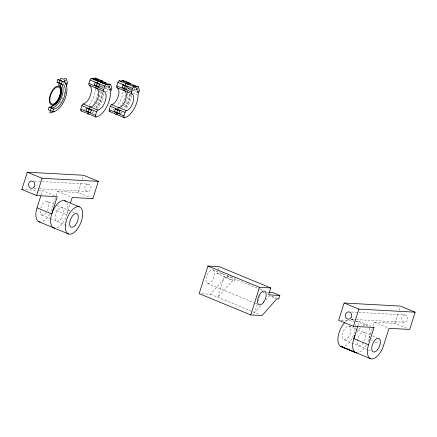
<?xml version="1.0" encoding="UTF-8"?>
<svg xmlns="http://www.w3.org/2000/svg" width="437" height="437" viewBox="0 0 437 437"><rect width="100%" height="100%" fill="white"/><g stroke="black" fill="none" stroke-linecap="round" stroke-linejoin="round"><path stroke-width="0.33" stroke-dasharray="2.19 1.64" d="M41.122 194.891L42.487 190.576L54.461 195.519M55.45 197.868L52.025 208.657A14.645 7.2 -67.6 0 1 50.534 212.437M56.133 195.71L57.498 191.395L78.141 192.526L90.109 197.469M69.838 205.035L66.763 214.742L54.789 209.798M78.141 192.526L81.561 181.737M82.243 179.585L83.27 176.346M232.987 277.069L224.378 276.599L217.014 273.557L218.205 269.793M218.407 269.165L218.806 267.908M224.378 276.599L217.812 297.307L232.664 280.565L234.543 280.663L235.636 277.216M201.834 293.795L210.443 294.265L225.301 277.522L227.174 277.621L228.272 274.174M257.284 304.212L254.645 312.521L260.501 305.922M258.3 301.017L260.124 295.265M357.919 325.718L359.29 321.403L372.182 326.729M372.248 328.695L368.828 339.483L369.746 339.86M373.274 325.461L374.301 322.222L394.939 323.353L406.913 328.296M394.939 323.353L398.364 312.564M399.047 310.407L400.074 307.173M265.904 299.837L269.503 295.778L275.643 298.313M34.649 181.186L41.428 181.557M42.105 181.595L88.225 184.114A3.66 3.141 -86.9 0 1 90.574 189.784A3.66 3.141 -86.9 0 1 85.144 189.401A3.66 3.141 -86.9 0 1 88.225 184.114M34.162 188.494L38.909 188.751M39.587 188.789L87.739 191.422M25.717 189.663L37.331 190.297M38.62 190.368L42.487 190.576M217.014 273.557L224.296 273.955M266.515 292.102L268.504 292.211M351.446 312.013L358.231 312.384M358.908 312.422L405.023 314.94A3.66 3.141 -86.9 0 1 407.377 320.611A3.66 3.141 -86.9 0 1 401.947 320.228A3.66 3.141 -86.9 0 1 405.023 314.94M350.966 319.321L355.713 319.578M356.39 319.616L404.542 322.249M341.231 320.414L354.128 321.119M355.423 321.19L359.29 321.403M134.012 88.826L135.235 89.334M133.788 88.919L135.628 89.683M127.773 87.897L131.455 89.416A2.748 1.349 -67.6 0 0 131.635 89.028M133.296 90.175L136.06 91.317M124.54 87.078L131.291 89.869M131.903 90.12L136.819 92.152M132.548 92.944L137.152 94.845M105.661 86.275L107.502 87.034M105.579 86.548L107.42 87.307M100.16 85.745L102.924 86.887M104.765 87.646L108.452 89.17M95.659 84.434L98.117 85.444M98.729 85.701L103.028 87.476M103.645 87.728L108.556 89.754M105.869 91.191L109.556 92.715M57.498 191.395L71.313 197.103M374.301 322.222L388.116 327.93M351.878 319.343L355.565 320.862M356.177 321.119L366.616 325.428M69.882 210.803L57.056 205.505M72.34 211.819L76.022 213.338M213.125 269.951A7.32 3.6 -67.6 0 1 211.721 281.335A7.32 3.6 -67.6 0 1 206.018 278.811A7.32 3.6 -67.6 0 1 213.125 269.951L259.665 289.168M260.294 289.431L263.44 290.725M349.234 326.166L357.215 329.46M357.827 329.711L370.188 334.813M40.767 208.039A7.32 3.6 -67.6 0 1 47.376 201.501L54.024 204.248M372.674 335.84L377.027 337.637M227.174 277.621L234.543 280.663M271.994 296.133L276.905 298.16M262.446 292.32L264.898 293.331M225.301 277.522L232.664 280.565M371.592 340.62L372.51 341.002M375.274 342.144L378.955 343.662M381.719 344.804L382.643 345.186M41.684 214.993L49.769 218.331M50.392 218.587L68.888 226.224M367.768 349.649L343.941 339.806M368.375 349.9L372.007 351.403M207.455 283.449L254.624 302.928M255.252 303.191L257.764 304.228M210.443 294.265L259.562 314.547M63.786 83.227A16.016 7.871 -67.6 0 1 64.07 83.899M64.419 92.191A16.016 7.871 -67.6 0 1 63.644 95.474M62.901 97.67A16.016 7.871 -67.6 0 1 59.776 103.826M351.179 319.196A14.645 7.2 -67.6 0 1 353.702 320.616M355.106 324.112A14.645 7.2 -67.6 0 1 352.189 337.998A14.645 7.2 -67.6 0 1 343.46 346.678M345.727 321.566A14.645 7.2 -67.6 0 1 347.41 320.283M362.42 326.204A14.645 7.2 -67.6 0 1 367.888 326.139M369.314 328.231A14.645 7.2 -67.6 0 1 367.528 342.843M366.457 344.957A14.645 7.2 -67.6 0 1 357.635 352.856M356.86 332.054A14.645 7.2 -67.6 0 1 360.328 327.772M66.85 202.664A14.645 7.2 -67.6 0 1 66.14 216.501A14.645 7.2 -67.6 0 1 57.11 227.715M49.654 214.13A14.645 7.2 -67.6 0 1 42.373 221.63M47.376 201.501A7.32 3.6 -67.6 0 1 47.201 210.978M46.054 212.753A7.32 3.6 -67.6 0 1 40.226 210.596M103.241 86.4A0.918 0.448 -67.6 0 1 102.482 87.236A0.918 0.448 -67.6 0 1 102.324 86.291M128.91 86.084A0.918 0.448 -67.6 0 1 129.008 85.772M130.587 89.061A0.918 0.448 -67.6 0 1 129.986 89.323A0.918 0.448 -67.6 0 1 129.909 88.52M102.968 92.289A17.393 8.549 -67.6 0 1 94.987 110.026M93.474 111.479A17.393 8.549 -67.6 0 1 91.939 112.626M130.554 94.299A16.475 8.095 -67.6 0 1 125.02 108.458M121.541 112.32A16.475 8.095 -67.6 0 1 120.104 113.396M130.914 90.814A3.66 1.797 -67.6 0 1 131.455 89.416M131.974 86.777A2.748 1.349 -67.6 0 1 132.012 87.455M100.089 91.131A12.356 6.074 -67.6 0 1 93.736 107.054M100.827 85.985A15.104 7.424 -67.6 0 1 101.318 87.302M101.739 91.491A15.104 7.424 -67.6 0 1 95.85 107.06M128.194 87.695A14.186 6.976 -67.6 0 1 129.112 90.164M129.286 94.299A14.186 6.976 -67.6 0 1 123.808 108.026M127.697 93.147A11.438 5.621 -67.6 0 1 121.808 107.895M103.859 93.693A15.104 7.424 -67.6 0 1 97.577 108.562M93.649 111.932A15.104 7.424 -67.6 0 1 92.786 112.342M99.789 87.149A12.356 6.074 -67.6 0 1 100.297 87.433M102.324 92.453A12.356 6.074 -67.6 0 1 96.124 107.797M99.532 90.546A15.104 7.424 -67.6 0 1 99.439 91.863M97.686 93.84A12.356 6.074 -67.6 0 1 93.168 104.323M129.926 94.441A11.438 5.621 -67.6 0 1 124.184 108.649M130.253 88.378A14.186 6.976 -67.6 0 1 131.024 89.946M131.466 95.523A14.186 6.976 -67.6 0 1 126.118 108.813M121.879 112.659A14.186 6.976 -67.6 0 1 120.295 113.298M125.435 94.578A11.438 5.621 -67.6 0 1 120.454 106.104M123.857 86.881A3.66 1.797 -67.6 0 1 124.01 86.537M123.103 91.874A16.475 8.095 -67.6 0 1 117.335 105.852M114.101 109.343A16.475 8.095 -67.6 0 1 112.97 110.195M121.546 83.025A0.918 0.448 -67.6 0 1 121.786 82.446M95.632 88.897A17.393 8.549 -67.6 0 1 88.902 105.497M85.373 109.026A17.393 8.549 -67.6 0 1 84.166 109.834M347.836 337.845A7.32 3.6 -67.6 0 0 349.567 326.308A7.32 3.6 -67.6 0 0 342.357 334.808A7.32 3.6 -67.6 0 0 347.836 337.845M362.573 343.93A7.32 3.6 -67.6 0 0 364.3 332.393A7.32 3.6 -67.6 0 0 357.095 340.893A7.32 3.6 -67.6 0 0 362.573 343.93M60.508 219.188A7.32 3.6 -67.6 0 0 62.234 207.651A7.32 3.6 -67.6 0 0 55.029 216.151A7.32 3.6 -67.6 0 0 60.508 219.188"/><path stroke-width="0.66" d="M40.778 195.973L37.014 207.837L51.752 213.917L57.225 196.661L36.582 195.536L21.85 189.45L27.323 172.194L83.614 175.27L98.347 181.355L92.873 198.611L72.236 197.48L70.526 202.877M49.086 107.174L48.261 109.763L52.686 111.588A16.016 7.871 -67.6 0 0 65.681 96.938A16.016 7.871 -67.6 0 0 62.262 81.386L57.842 79.561L57.023 82.151A13.274 6.522 -67.6 0 1 59.858 95.031A13.274 6.522 -67.6 0 1 49.086 107.174L53.505 108.999A13.274 6.522 -67.6 0 0 64.277 96.861A13.274 6.522 -67.6 0 0 61.442 83.975L62.262 81.386M52.686 111.588L53.505 108.999M36.582 195.536L42.061 178.28L98.347 181.355M80.801 109.152L81.905 105.667A1.83 0.901 -67.6 0 1 83.243 104.006A10.067 4.949 -67.6 0 0 90.585 94.867A10.067 4.949 -67.6 0 0 89.192 85.248A1.83 0.901 -67.6 0 1 88.94 83.5L90.044 80.015A1.83 0.901 -67.6 0 1 91.633 78.36L106.371 84.445A17.393 8.549 -67.6 0 1 107.387 84.893A3.66 1.797 -67.6 0 0 109.026 84.51A2.748 1.349 -67.6 0 1 110.627 84.707L111.648 87.411A2.748 1.349 -67.6 0 1 111.211 90.312A3.66 1.797 -67.6 0 0 110.474 93.092A17.393 8.549 -67.6 0 1 96.042 117.007L81.309 110.922A1.83 0.901 -67.6 0 1 80.801 109.152L95.539 115.237A1.83 0.901 -67.6 0 0 96.042 117.007M87.471 108.343A12.356 6.074 -67.6 0 1 86.887 108.36L86.062 110.949L90.486 112.773L91.306 110.184A12.356 6.074 -67.6 0 0 91.89 110.168M94.277 85.062L95.097 82.473L99.516 84.303L98.696 86.887L94.277 85.062A12.356 6.074 -67.6 0 1 94.829 85.144M95.539 115.237L96.643 111.752A1.83 0.901 -67.6 0 1 97.975 110.091A10.067 4.949 -67.6 0 0 105.317 100.947A10.067 4.949 -67.6 0 0 103.924 91.333A1.83 0.901 -67.6 0 1 103.673 89.585L104.776 86.1A1.83 0.901 -67.6 0 1 106.371 84.445M137.376 86.597L138.3 86.979L139.266 89.541A2.748 1.349 -67.6 0 1 138.824 92.458A3.66 1.797 -67.6 0 0 138.076 95.222A16.475 8.095 -67.6 0 1 124.469 117.673L109.736 111.588A1.83 0.901 -67.6 0 1 109.223 109.818L110.332 106.328A1.83 0.901 -67.6 0 1 111.648 104.672A9.155 4.501 -67.6 0 0 118.258 96.375A9.155 4.501 -67.6 0 0 117.05 87.657A1.83 0.901 -67.6 0 1 116.805 85.909L117.914 82.424A1.83 0.901 -67.6 0 1 119.509 80.769L120.317 81.118A3.66 1.797 -67.6 0 0 121.956 80.708A2.748 1.349 -67.6 0 1 123.562 80.894L123.627 81.053M119.574 113.434A14.186 6.976 -67.6 0 1 118.902 113.451L114.483 111.626L115.302 109.037A11.438 5.621 -67.6 0 0 115.843 109.021M127.08 89.361A11.438 5.621 -67.6 0 0 126.566 89.29L122.147 87.466L122.966 84.876A14.186 6.976 -67.6 0 1 123.605 84.964M118.902 113.451L119.722 110.861A11.438 5.621 -67.6 0 0 120.262 110.845M126.566 89.29L127.385 86.701A14.186 6.976 -67.6 0 1 128.025 86.794M124.469 117.673A1.83 0.901 -67.6 0 1 123.955 115.903L125.064 112.413A1.83 0.901 -67.6 0 1 126.386 110.758A9.155 4.501 -67.6 0 0 132.995 102.46A9.155 4.501 -67.6 0 0 131.783 93.742A1.83 0.901 -67.6 0 1 131.542 91.994L132.646 88.509A1.83 0.901 -67.6 0 1 134.246 86.854L135.055 87.203A3.66 1.797 -67.6 0 0 136.688 86.794A2.748 1.349 -67.6 0 1 138.3 86.979M279.844 295.467L268.586 294.855L270.776 287.95L219.205 266.652L207.946 266.04L199.185 293.648L250.756 314.946L262.014 315.563L276.872 298.815L278.746 298.919L279.844 295.467L272.475 292.424L269.165 292.244M250.756 314.946L259.518 287.333L270.776 287.95M344.127 303.016L338.653 320.277L353.386 326.363L374.028 327.488L368.549 344.744A14.645 7.2 -67.6 0 0 371.679 358.963A14.645 7.2 -67.6 0 0 383.56 345.563L389.034 328.307L409.677 329.438L415.15 312.182L400.418 306.097L344.127 303.016L358.859 309.101L415.15 312.182M353.386 326.363L358.859 309.101M357.581 326.794L353.817 338.659L368.549 344.744M21.85 189.45L23.139 189.521M341.292 346.628L356.286 352.785L340.631 346.344L370.385 358.657M123.13 80.375L130.499 83.418M126.326 82.036L128.167 82.795M130.013 83.554L130.931 83.937A2.748 1.349 -67.6 0 0 129.319 83.751A3.66 1.797 -67.6 0 1 127.686 84.161A16.475 8.095 -67.6 0 0 125.861 83.631L123.671 90.535A9.155 4.501 -67.6 0 1 125.627 99.418A9.155 4.501 -67.6 0 1 118.198 107.792L116.007 114.696A16.475 8.095 -67.6 0 0 117.302 114.592M132.772 84.696L133.695 85.078M134.618 85.455L136.459 86.22M121.956 80.708L136.688 86.794M119.509 80.769L135.055 87.203M117.914 82.424L132.646 88.509M122.966 84.876L127.385 86.701M116.805 85.909L131.542 91.994M95.463 78.103L102.826 81.145M96.812 79.004L98.653 79.763M100.494 80.523L102.34 81.282M104.181 82.047L106.022 82.806M108.786 83.948L110.627 84.707M117.05 87.657L131.783 93.742M91.633 78.36A17.393 8.549 -67.6 0 1 92.649 78.807A3.66 1.797 -67.6 0 0 94.294 78.425L109.026 84.51M92.649 78.807L107.387 84.893M90.044 80.015L104.776 86.1M88.94 83.5L103.673 89.585M89.192 85.248L103.924 91.333M111.648 104.672L126.386 110.758M57.023 82.151L61.442 83.975M110.332 106.328L125.064 112.413M115.302 109.037L119.722 110.861M109.223 109.818L123.955 115.903M83.243 104.006L97.975 110.091M81.905 105.667L96.643 111.752M86.887 108.36L91.306 110.184M91.956 198.229L92.873 198.611M27.323 172.194L42.061 178.28M373.105 327.105L374.028 327.488M64.55 200.687L79.283 206.772M207.946 266.04L259.518 287.333M68.696 234.057L38.849 221.745M95.889 78.622L96.02 78.96M57.842 79.561A16.016 7.871 -67.6 0 1 59.918 80.266M59.235 83.063A13.274 6.522 -67.6 0 1 62.065 95.943A13.274 6.522 -67.6 0 1 51.293 108.086M60.055 80.474A16.016 7.871 -67.6 0 1 63.086 82.09M51.085 110.665A16.016 7.871 -67.6 0 1 50.474 110.676M65.321 83.647A0.918 0.448 -67.6 0 1 66.255 83.025A0.918 0.448 -67.6 0 1 65.752 84.505M342.723 346.787A14.645 7.2 -67.6 0 1 337.97 337.948A14.645 7.2 -67.6 0 1 344.869 322.402M356.942 352.877A14.645 7.2 -67.6 0 1 355.117 335.299M54.876 228.136A14.645 7.2 -67.6 0 1 52.566 211.666A14.645 7.2 -67.6 0 1 65.823 201.397M40.138 222.051A14.645 7.2 -67.6 0 1 37.014 207.837M66.249 86.318A3.66 1.797 -67.6 0 1 66.85 84.609A2.748 1.349 -67.6 0 0 67.276 81.724L66.206 78.879A2.748 1.349 -67.6 0 0 64.616 78.671A3.66 1.797 -67.6 0 1 62.972 79.031A18.305 8.997 -67.6 0 0 60.738 78.316L58.547 85.22A10.985 5.397 -67.6 0 1 60.89 95.883A10.985 5.397 -67.6 0 1 51.981 105.929L49.791 112.833A18.305 8.997 -67.6 0 0 54.401 111.348M102.045 82.811A0.918 0.448 -67.6 0 1 102.291 83.259M88.968 113.91A17.393 8.549 -67.6 0 1 87.591 114.019L89.782 107.114A10.067 4.949 -67.6 0 0 97.948 97.904A10.067 4.949 -67.6 0 0 95.801 88.132L97.992 81.233A17.393 8.549 -67.6 0 1 100.018 81.85A3.66 1.797 -67.6 0 0 101.663 81.468A2.748 1.349 -67.6 0 1 103.208 81.544M89.569 109.266A12.356 6.074 -67.6 0 1 89.093 109.272M96.484 85.974A12.356 6.074 -67.6 0 1 96.938 86.034M88.853 111.856A15.104 7.424 -67.6 0 1 88.274 111.861M97.309 83.385A15.104 7.424 -67.6 0 1 97.861 83.456M117.236 112.533A14.186 6.976 -67.6 0 1 116.69 112.538M125.179 85.789A14.186 6.976 -67.6 0 1 125.698 85.854M127.533 91.907A11.438 5.621 -67.6 0 1 127.631 92.507M117.952 109.944A11.438 5.621 -67.6 0 1 117.515 109.949M124.354 88.378A11.438 5.621 -67.6 0 1 124.774 88.427M98.696 86.887A12.356 6.074 -67.6 0 1 99.248 86.968M131.553 93.092A14.186 6.976 -67.6 0 1 131.553 94.288M115.155 111.604A14.186 6.976 -67.6 0 1 114.483 111.626M122.147 87.466A11.438 5.621 -67.6 0 1 122.66 87.537M110.244 111.479A16.475 8.095 -67.6 0 1 109.736 111.588M81.85 110.812A17.393 8.549 -67.6 0 1 81.309 110.922M94.294 78.425A2.748 1.349 -67.6 0 1 95.785 78.403M94.632 79.763A0.918 0.448 -67.6 0 1 94.927 80.217M64.845 81.501A0.918 0.448 -67.6 0 0 65.075 80.053A0.918 0.448 -67.6 0 0 64.168 81.102A0.918 0.448 -67.6 0 0 64.845 81.501M263.293 302.633A7.32 3.6 -67.6 0 0 264.696 291.25A7.32 3.6 -67.6 0 0 257.59 300.11A7.32 3.6 -67.6 0 0 263.293 302.633M377.492 349.791A7.32 3.6 -67.6 0 0 378.89 338.407A7.32 3.6 -67.6 0 0 371.789 347.268A7.32 3.6 -67.6 0 0 377.492 349.791M351.086 317.535A3.66 3.141 -86.9 0 0 348.737 311.865A3.66 3.141 -86.9 0 0 345.656 317.153A3.66 3.141 -86.9 0 0 351.086 317.535M76.491 230.13A14.645 7.2 -67.6 0 0 79.944 207.056A14.645 7.2 -67.6 0 0 65.534 224.055A14.645 7.2 -67.6 0 0 76.491 230.13M75.24 225.273A7.32 3.6 -67.6 0 0 76.967 213.737A7.32 3.6 -67.6 0 0 69.762 222.236A7.32 3.6 -67.6 0 0 75.24 225.273M34.288 186.708A3.66 3.141 -86.9 0 0 31.934 181.038A3.66 3.141 -86.9 0 0 28.858 186.326A3.66 3.141 -86.9 0 0 34.288 186.708M56.892 101.57A9.155 4.501 -67.6 0 0 58.935 87.198A9.155 4.501 -67.6 0 0 49.96 97.959A9.155 4.501 -67.6 0 0 56.892 101.57M57.056 102.165A10.067 4.949 -67.6 0 0 59.301 86.357A10.067 4.949 -67.6 0 0 49.43 98.194A10.067 4.949 -67.6 0 0 57.056 102.165M136.956 89.585A0.918 0.448 -67.6 0 0 137.158 88.148A0.918 0.448 -67.6 0 0 136.262 89.224A0.918 0.448 -67.6 0 0 136.956 89.585M137.917 92.152A0.918 0.448 -67.6 0 0 138.125 90.71A0.918 0.448 -67.6 0 0 137.229 91.786A0.918 0.448 -67.6 0 0 137.917 92.152M109.255 87.34A0.918 0.448 -67.6 0 0 109.501 85.887A0.918 0.448 -67.6 0 0 108.595 86.914A0.918 0.448 -67.6 0 0 109.255 87.34M110.315 90A0.918 0.448 -67.6 0 0 110.49 88.574A0.918 0.448 -67.6 0 0 109.605 89.683A0.918 0.448 -67.6 0 0 110.315 90"/></g></svg>
